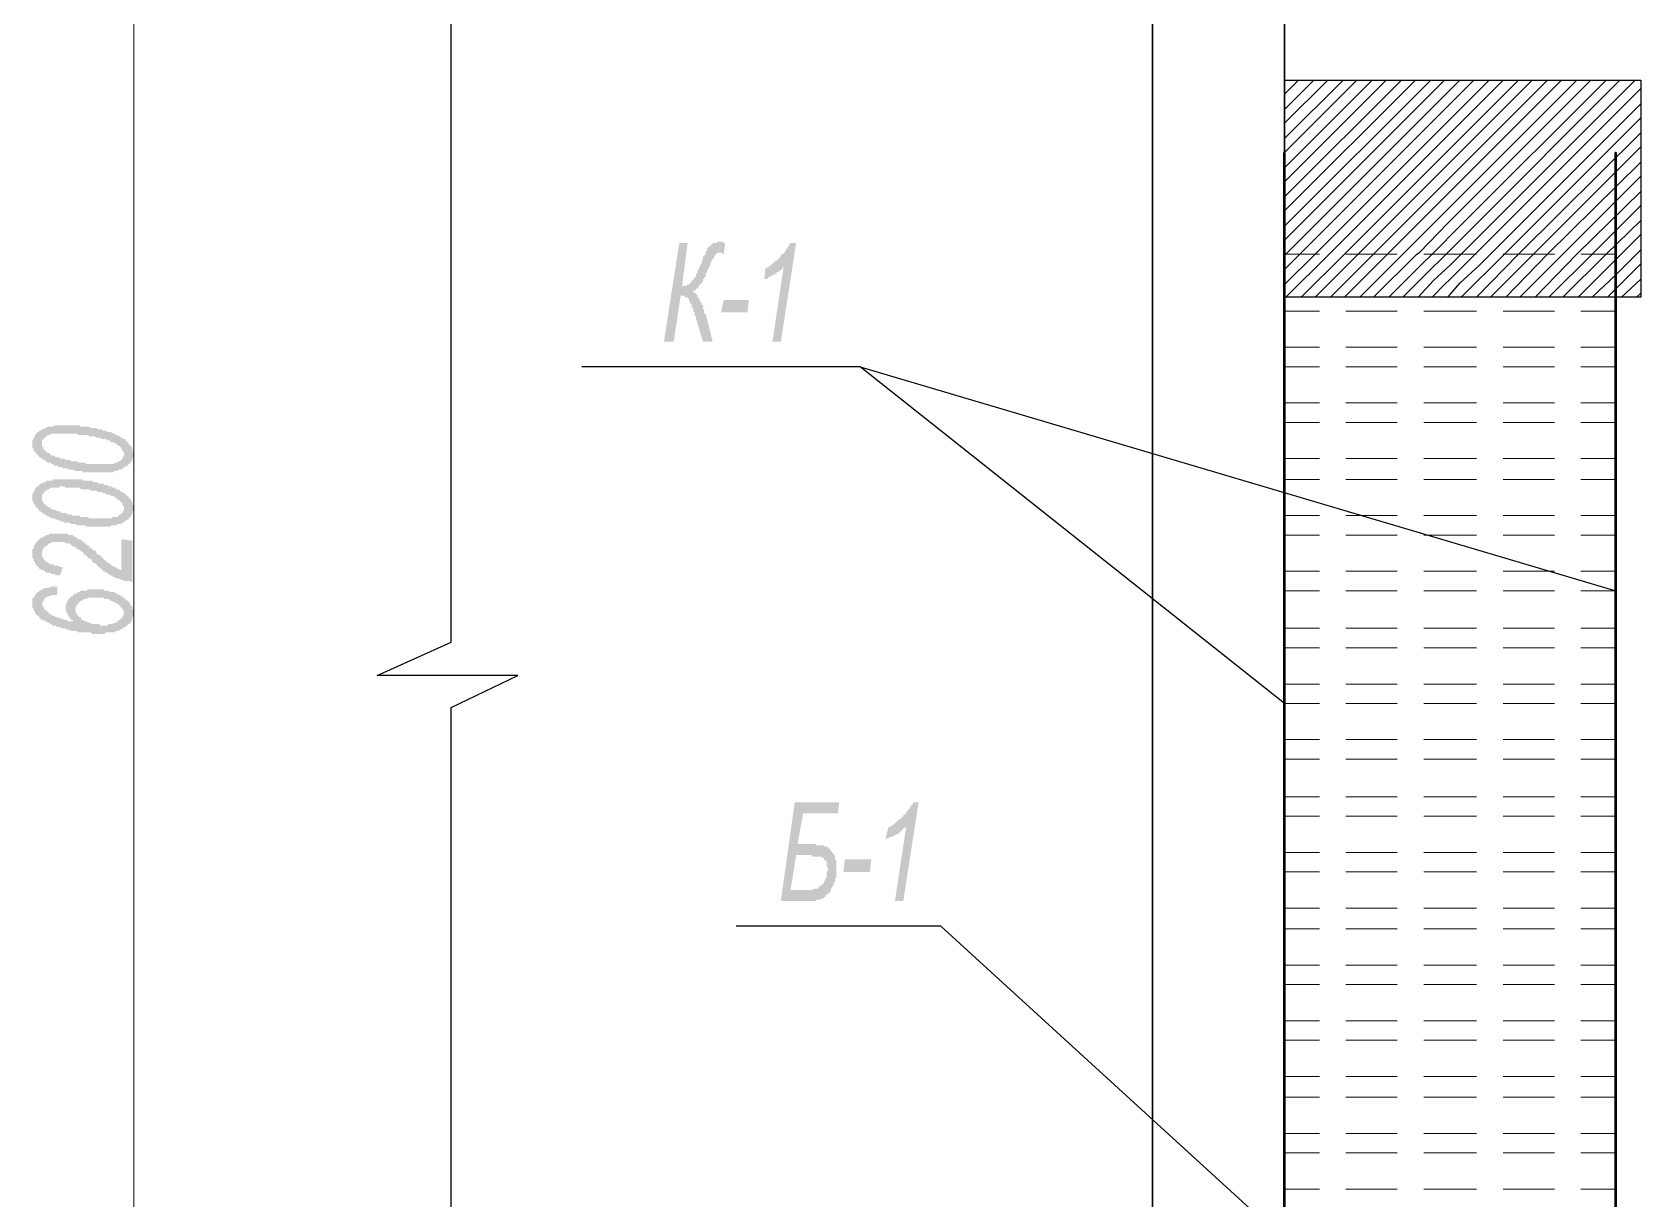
# Model space of a CAD drawing. Header units: millimetres. Extents: x 1372 to 666090, y 1285 to 31551.
# Drawn here: x 553827 to 558648, y 8044 to 11541 of the extents above; entities that cross this region are included whole.
import ezdxf

# ---------------------------------------------------------------- set-up
doc = ezdxf.new("R2010")
doc.units = ezdxf.units.MM
for name, color, linetype in [('PDF _0', 7, 'Continuous'), ('PDF _Аннотация - Общий_Ном._пера__1', 7, 'Continuous'), ('PDF _Аннотация - Текст_Ном._пера__1', 7, 'Continuous'), ('PDF _Конструктив - Стены Несущие_Ном._пера__21', 7, 'Continuous'), ('PDF _размеры', 7, 'Continuous')]:
    doc.layers.add(name, color=color, linetype=linetype)

msp = doc.modelspace()

# ---------------------------------------------------------------- hatches: boundary and pattern name
at = {"layer": 'PDF _0', "transparency": 33554559}
h = msp.add_hatch(color=256, dxfattribs=at)
h.paths.add_polyline_path([(554027.3, 10221.2), (554023.1, 10221.2), (554019, 10221.2), (554014.8, 10221.2), (554010.6, 10221.2), (554006.5, 10221.2), (554002.3, 10221.2), (553998.1, 10221.2), (553993.9, 10221.2), (553989.8, 10221.2), (553989.8, 10221.2), (553985.6, 10221.2), (553981.4, 10221.2), (553977.3, 10225.3), (553973.1, 10225.3), (553968.9, 10225.3), (553964.7, 10225.3), (553960.6, 10225.3), (553956.4, 10225.3), (553952.2, 10229.5), (553948.1, 10229.5), (553943.9, 10229.5), (553939.7, 10229.5), (553931.4, 10233.7), (553927.2, 10233.7), (553923, 10233.7), (553918.9, 10233.7), (553918.9, 10237.9), (553914.7, 10237.9), (553910.5, 10237.9), (553906.4, 10237.9), (553902.2, 10242), (553898, 10242), (553898, 10242), (553893.8, 10242), (553889.7, 10246.2), (553889.7, 10246.2), (553885.5, 10246.2), (553881.3, 10250.4), (553877.2, 10250.4), (553873, 10250.4), (553868.8, 10254.5), (553868.8, 10254.5), (553864.7, 10258.7), (553860.5, 10258.7), (553860.5, 10262.9), (553856.3, 10262.9), (553852.1, 10262.9), (553852.1, 10267.1), (553848, 10267.1), (553848, 10271.2), (553843.8, 10271.2), (553843.8, 10275.4), (553839.6, 10275.4), (553839.6, 10279.6), (553835.5, 10283.7), (553835.5, 10283.7), (553835.5, 10283.7), (553831.3, 10287.9), (553831.3, 10292.1), (553831.3, 10292.1), (553827.1, 10296.2), (553827.1, 10300.4), (553827.1, 10300.4), (553827.1, 10304.6), (553827.1, 10308.8), (553827.1, 10308.8), (553827.1, 10312.9), (553827.1, 10317.1), (553827.1, 10317.1), (553831.3, 10321.3), (553831.3, 10325.4), (553831.3, 10325.4), (553835.5, 10329.6), (553835.5, 10333.8), (553835.5, 10333.8), (553839.6, 10338), (553839.6, 10338), (553843.8, 10342.1), (553848, 10342.1), (553848, 10346.3), (553852.1, 10346.3), (553856.3, 10350.5), (553856.3, 10350.5), (553860.5, 10350.5), (553864.7, 10354.6), (553868.8, 10354.6), (553868.8, 10354.6), (553873, 10358.8), (553877.2, 10358.8), (553881.3, 10358.8), (553885.5, 10358.8), (553889.7, 10358.8), (553893.8, 10363), (553898, 10363), (553902.2, 10363), (553906.4, 10363), (553910.5, 10363), (553914.7, 10363), (553918.9, 10363), (553923, 10363), (553927.2, 10363), (553931.4, 10363), (553935.6, 10363), (553939.7, 10363), (553943.9, 10363), (553948.1, 10363), (553952.2, 10363), (553956.4, 10363), (553956.4, 10363), (553960.6, 10363), (553964.7, 10363), (553968.9, 10363), (553973.1, 10358.8), (553977.3, 10358.8), (553981.4, 10358.8), (553985.6, 10358.8), (553989.8, 10358.8), (553993.9, 10358.8), (553998.1, 10358.8), (554002.3, 10354.6), (554006.5, 10354.6), (554010.6, 10354.6), (554014.8, 10354.6), (554019, 10354.6), (554023.1, 10350.5), (554023.1, 10350.5), (554027.3, 10350.5), (554031.5, 10350.5), (554035.6, 10350.5), (554039.8, 10346.3), (554044, 10346.3), (554048.2, 10346.3), (554052.3, 10342.1), (554056.5, 10342.1), (554060.7, 10342.1), (554064.8, 10342.1), (554069, 10338), (554073.2, 10338), (554077.4, 10333.8), (554077.4, 10333.8), (554081.5, 10333.8), (554085.7, 10329.6), (554089.9, 10329.6), (554089.9, 10329.6), (554094, 10325.4), (554098.2, 10325.4), (554098.2, 10321.3), (554102.4, 10321.3), (554106.5, 10321.3), (554106.5, 10317.1), (554110.7, 10317.1), (554110.7, 10312.9), (554114.9, 10312.9), (554114.9, 10308.8), (554119.1, 10304.6), (554119.1, 10304.6), (554123.2, 10300.4), (554123.2, 10300.4), (554127.4, 10296.2), (554127.4, 10292.1), (554127.4, 10292.1), (554127.4, 10287.9), (554127.4, 10283.7), (554131.6, 10283.7), (554131.6, 10279.6), (554131.6, 10275.4), (554131.6, 10275.4), (554131.6, 10271.2), (554131.6, 10271.2), (554131.6, 10267.1), (554127.4, 10262.9), (554127.4, 10262.9), (554127.4, 10258.7), (554127.4, 10254.5), (554123.2, 10254.5), (554123.2, 10250.4), (554119.1, 10250.4), (554119.1, 10246.2), (554114.9, 10246.2), (554114.9, 10242), (554110.7, 10242), (554106.5, 10237.9), (554102.4, 10237.9), (554102.4, 10233.7), (554098.2, 10233.7), (554094, 10229.5), (554094, 10229.5), (554089.9, 10229.5), (554085.7, 10229.5), (554081.5, 10225.3), (554081.5, 10225.3), (554077.4, 10225.3), (554073.2, 10225.3), (554069, 10221.2), (554064.8, 10221.2), (554060.7, 10221.2), (554056.5, 10221.2), (554052.3, 10221.2), (554048.2, 10221.2), (554044, 10221.2), (554039.8, 10221.2), (554031.5, 10221.2), (554027.3, 10221.2), (554027.3, 10221.2)], flags=0)
h.paths.add_polyline_path([(554035.6, 10246.2), (554044, 10246.2), (554048.2, 10246.2), (554052.3, 10246.2), (554056.5, 10246.2), (554060.7, 10246.2), (554064.8, 10246.2), (554069, 10246.2), (554073.2, 10246.2), (554073.2, 10250.4), (554077.4, 10250.4), (554081.5, 10250.4), (554085.7, 10254.5), (554085.7, 10254.5), (554089.9, 10254.5), (554094, 10258.7), (554094, 10258.7), (554098.2, 10262.9), (554098.2, 10262.9), (554098.2, 10267.1), (554102.4, 10271.2), (554102.4, 10271.2), (554102.4, 10275.4), (554102.4, 10275.4), (554102.4, 10279.6), (554102.4, 10283.7), (554098.2, 10283.7), (554098.2, 10287.9), (554098.2, 10287.9), (554094, 10292.1), (554094, 10296.2), (554089.9, 10296.2), (554089.9, 10300.4), (554085.7, 10300.4), (554081.5, 10304.6), (554081.5, 10304.6), (554081.5, 10304.6), (554077.4, 10308.8), (554073.2, 10308.8), (554073.2, 10308.8), (554069, 10312.9), (554064.8, 10312.9), (554060.7, 10312.9), (554060.7, 10317.1), (554056.5, 10317.1), (554052.3, 10317.1), (554048.2, 10321.3), (554044, 10321.3), (554039.8, 10321.3), (554035.6, 10321.3), (554031.5, 10325.4), (554027.3, 10325.4), (554023.1, 10325.4), (554019, 10325.4), (554014.8, 10329.6), (554010.6, 10329.6), (554006.5, 10329.6), (554002.3, 10329.6), (553998.1, 10329.6), (553993.9, 10333.8), (553989.8, 10333.8), (553981.4, 10333.8), (553977.3, 10333.8), (553973.1, 10333.8), (553968.9, 10333.8), (553964.7, 10333.8), (553960.6, 10338), (553956.4, 10338), (553952.2, 10338), (553948.1, 10338), (553943.9, 10338), (553939.7, 10338), (553935.6, 10338), (553935.6, 10338), (553931.4, 10338), (553927.2, 10338), (553923, 10338), (553918.9, 10338), (553918.9, 10338), (553910.5, 10338), (553906.4, 10338), (553902.2, 10338), (553898, 10338), (553893.8, 10338), (553889.7, 10338), (553885.5, 10338), (553881.3, 10333.8), (553877.2, 10333.8), (553877.2, 10333.8), (553873, 10333.8), (553873, 10329.6), (553868.8, 10329.6), (553864.7, 10325.4), (553864.7, 10325.4), (553860.5, 10321.3), (553860.5, 10321.3), (553856.3, 10317.1), (553856.3, 10312.9), (553856.3, 10312.9), (553856.3, 10308.8), (553856.3, 10308.8), (553856.3, 10304.6), (553856.3, 10300.4), (553856.3, 10300.4), (553860.5, 10296.2), (553860.5, 10292.1), (553860.5, 10292.1), (553864.7, 10287.9), (553864.7, 10287.9), (553868.8, 10283.7), (553868.8, 10283.7), (553873, 10279.6), (553877.2, 10279.6), (553881.3, 10275.4), (553881.3, 10275.4), (553885.5, 10271.2), (553889.7, 10271.2), (553893.8, 10271.2), (553893.8, 10271.2), (553898, 10267.1), (553902.2, 10267.1), (553906.4, 10267.1), (553906.4, 10267.1), (553910.5, 10262.9), (553914.7, 10262.9), (553918.9, 10262.9), (553923, 10262.9), (553927.2, 10258.7), (553931.4, 10258.7), (553935.6, 10258.7), (553939.7, 10258.7), (553943.9, 10254.5), (553948.1, 10254.5), (553952.2, 10254.5), (553956.4, 10254.5), (553960.6, 10254.5), (553968.9, 10250.4), (553973.1, 10250.4), (553977.3, 10250.4), (553981.4, 10250.4), (553985.6, 10250.4), (553989.8, 10246.2), (553993.9, 10246.2), (553998.1, 10246.2), (554002.3, 10246.2), (554006.5, 10246.2), (554010.6, 10246.2), (554014.8, 10246.2), (554019, 10246.2), (554023.1, 10246.2), (554027.3, 10246.2), (554031.5, 10246.2), (554031.5, 10246.2), (554035.6, 10246.2), (554035.6, 10246.2)], flags=0)
h = msp.add_hatch(color=256, dxfattribs=at)
h.paths.add_polyline_path([(554027.3, 10058.5), (554023.1, 10058.5), (554019, 10058.5), (554014.8, 10058.5), (554010.6, 10058.5), (554006.5, 10058.5), (554002.3, 10058.5), (553998.1, 10058.5), (553993.9, 10058.5), (553989.8, 10058.5), (553989.8, 10058.5), (553985.6, 10062.7), (553981.4, 10062.7), (553977.3, 10062.7), (553973.1, 10062.7), (553968.9, 10062.7), (553964.7, 10062.7), (553960.6, 10062.7), (553956.4, 10066.9), (553952.2, 10066.9), (553948.1, 10066.9), (553943.9, 10066.9), (553939.7, 10071), (553931.4, 10071), (553927.2, 10071), (553923, 10071), (553918.9, 10075.2), (553918.9, 10075.2), (553914.7, 10075.2), (553910.5, 10075.2), (553906.4, 10079.4), (553902.2, 10079.4), (553898, 10079.4), (553898, 10079.4), (553893.8, 10083.5), (553889.7, 10083.5), (553889.7, 10083.5), (553885.5, 10083.5), (553881.3, 10087.7), (553877.2, 10087.7), (553873, 10091.9), (553868.8, 10091.9), (553868.8, 10096.1), (553864.7, 10096.1), (553860.5, 10096.1), (553860.5, 10100.2), (553856.3, 10100.2), (553852.1, 10104.4), (553852.1, 10104.4), (553848, 10104.4), (553848, 10108.6), (553843.8, 10112.7), (553843.8, 10112.7), (553839.6, 10116.9), (553839.6, 10116.9), (553835.5, 10121.1), (553835.5, 10121.1), (553835.5, 10125.3), (553831.3, 10125.3), (553831.3, 10129.4), (553831.3, 10133.6), (553827.1, 10133.6), (553827.1, 10137.8), (553827.1, 10141.9), (553827.1, 10141.9), (553827.1, 10146.1), (553827.1, 10150.3), (553827.1, 10150.3), (553827.1, 10154.4), (553827.1, 10158.6), (553831.3, 10158.6), (553831.3, 10162.8), (553831.3, 10167), (553835.5, 10167), (553835.5, 10171.1), (553835.5, 10171.1), (553839.6, 10175.3), (553839.6, 10179.5), (553843.8, 10179.5), (553848, 10183.6), (553848, 10183.6), (553852.1, 10187.8), (553856.3, 10187.8), (553856.3, 10187.8), (553860.5, 10192), (553864.7, 10192), (553868.8, 10192), (553868.8, 10196.2), (553873, 10196.2), (553877.2, 10196.2), (553881.3, 10196.2), (553885.5, 10196.2), (553889.7, 10200.3), (553893.8, 10200.3), (553898, 10200.3), (553902.2, 10200.3), (553906.4, 10200.3), (553910.5, 10200.3), (553914.7, 10200.3), (553918.9, 10200.3), (553923, 10200.3), (553927.2, 10200.3), (553931.4, 10200.3), (553935.6, 10200.3), (553939.7, 10200.3), (553943.9, 10200.3), (553948.1, 10200.3), (553952.2, 10200.3), (553956.4, 10200.3), (553956.4, 10200.3), (553960.6, 10200.3), (553964.7, 10200.3), (553968.9, 10200.3), (553973.1, 10200.3), (553977.3, 10200.3), (553981.4, 10196.2), (553985.6, 10196.2), (553989.8, 10196.2), (553993.9, 10196.2), (553998.1, 10196.2), (554002.3, 10196.2), (554006.5, 10196.2), (554010.6, 10192), (554014.8, 10192), (554019, 10192), (554023.1, 10192), (554023.1, 10192), (554027.3, 10187.8), (554031.5, 10187.8), (554035.6, 10187.8), (554039.8, 10187.8), (554044, 10183.6), (554048.2, 10183.6), (554052.3, 10183.6), (554056.5, 10179.5), (554060.7, 10179.5), (554064.8, 10179.5), (554069, 10175.3), (554073.2, 10175.3), (554077.4, 10175.3), (554077.4, 10171.1), (554081.5, 10171.1), (554085.7, 10171.1), (554089.9, 10167), (554089.9, 10167), (554094, 10162.8), (554098.2, 10162.8), (554098.2, 10162.8), (554102.4, 10158.6), (554106.5, 10158.6), (554106.5, 10154.4), (554110.7, 10154.4), (554110.7, 10150.3), (554114.9, 10150.3), (554114.9, 10146.1), (554119.1, 10146.1), (554119.1, 10141.9), (554123.2, 10141.9), (554123.2, 10137.8), (554127.4, 10133.6), (554127.4, 10133.6), (554127.4, 10129.4), (554127.4, 10125.3), (554127.4, 10125.3), (554131.6, 10121.1), (554131.6, 10116.9), (554131.6, 10116.9), (554131.6, 10112.7), (554131.6, 10112.7), (554131.6, 10108.6), (554131.6, 10104.4), (554127.4, 10104.4), (554127.4, 10100.2), (554127.4, 10096.1), (554127.4, 10096.1), (554123.2, 10091.9), (554123.2, 10087.7), (554119.1, 10087.7), (554119.1, 10083.5), (554114.9, 10083.5), (554114.9, 10079.4), (554110.7, 10079.4), (554106.5, 10075.2), (554102.4, 10075.2), (554102.4, 10071), (554098.2, 10071), (554094, 10071), (554094, 10066.9), (554089.9, 10066.9), (554085.7, 10066.9), (554081.5, 10066.9), (554081.5, 10062.7), (554077.4, 10062.7), (554073.2, 10062.7), (554069, 10062.7), (554064.8, 10062.7), (554060.7, 10058.5), (554056.5, 10058.5), (554052.3, 10058.5), (554048.2, 10058.5), (554044, 10058.5), (554039.8, 10058.5), (554031.5, 10058.5), (554027.3, 10058.5), (554027.3, 10058.5)], flags=0)
h.paths.add_polyline_path([(554035.6, 10083.5), (554044, 10083.5), (554048.2, 10083.5), (554052.3, 10083.5), (554056.5, 10083.5), (554060.7, 10083.5), (554064.8, 10083.5), (554069, 10087.7), (554073.2, 10087.7), (554073.2, 10087.7), (554077.4, 10087.7), (554081.5, 10087.7), (554085.7, 10091.9), (554085.7, 10091.9), (554089.9, 10096.1), (554094, 10096.1), (554094, 10100.2), (554098.2, 10100.2), (554098.2, 10104.4), (554098.2, 10104.4), (554102.4, 10108.6), (554102.4, 10112.7), (554102.4, 10112.7), (554102.4, 10116.9), (554102.4, 10116.9), (554102.4, 10121.1), (554098.2, 10121.1), (554098.2, 10125.3), (554098.2, 10129.4), (554094, 10129.4), (554094, 10133.6), (554089.9, 10133.6), (554089.9, 10137.8), (554085.7, 10137.8), (554081.5, 10141.9), (554081.5, 10141.9), (554081.5, 10141.9), (554077.4, 10146.1), (554073.2, 10146.1), (554073.2, 10150.3), (554069, 10150.3), (554064.8, 10150.3), (554060.7, 10154.4), (554060.7, 10154.4), (554056.5, 10154.4), (554052.3, 10154.4), (554048.2, 10158.6), (554044, 10158.6), (554039.8, 10158.6), (554035.6, 10162.8), (554031.5, 10162.8), (554027.3, 10162.8), (554023.1, 10162.8), (554019, 10167), (554014.8, 10167), (554010.6, 10167), (554006.5, 10167), (554002.3, 10167), (553998.1, 10171.1), (553993.9, 10171.1), (553989.8, 10171.1), (553981.4, 10171.1), (553977.3, 10171.1), (553973.1, 10171.1), (553968.9, 10175.3), (553964.7, 10175.3), (553960.6, 10175.3), (553956.4, 10175.3), (553952.2, 10175.3), (553948.1, 10175.3), (553943.9, 10175.3), (553939.7, 10175.3), (553935.6, 10175.3), (553935.6, 10175.3), (553931.4, 10175.3), (553927.2, 10175.3), (553923, 10179.5), (553918.9, 10179.5), (553918.9, 10179.5), (553910.5, 10179.5), (553906.4, 10175.3), (553902.2, 10175.3), (553898, 10175.3), (553893.8, 10175.3), (553889.7, 10175.3), (553885.5, 10175.3), (553881.3, 10175.3), (553877.2, 10171.1), (553877.2, 10171.1), (553873, 10171.1), (553873, 10167), (553868.8, 10167), (553864.7, 10167), (553864.7, 10162.8), (553860.5, 10158.6), (553860.5, 10158.6), (553856.3, 10154.4), (553856.3, 10154.4), (553856.3, 10150.3), (553856.3, 10146.1), (553856.3, 10146.1), (553856.3, 10141.9), (553856.3, 10141.9), (553856.3, 10137.8), (553860.5, 10133.6), (553860.5, 10133.6), (553860.5, 10129.4), (553864.7, 10125.3), (553864.7, 10125.3), (553868.8, 10125.3), (553868.8, 10121.1), (553873, 10121.1), (553877.2, 10116.9), (553881.3, 10116.9), (553881.3, 10112.7), (553885.5, 10112.7), (553889.7, 10108.6), (553893.8, 10108.6), (553893.8, 10108.6), (553898, 10108.6), (553902.2, 10104.4), (553906.4, 10104.4), (553906.4, 10104.4), (553910.5, 10104.4), (553914.7, 10100.2), (553918.9, 10100.2), (553923, 10100.2), (553927.2, 10100.2), (553931.4, 10096.1), (553935.6, 10096.1), (553939.7, 10096.1), (553943.9, 10096.1), (553948.1, 10091.9), (553952.2, 10091.9), (553956.4, 10091.9), (553960.6, 10091.9), (553968.9, 10091.9), (553973.1, 10087.7), (553977.3, 10087.7), (553981.4, 10087.7), (553985.6, 10087.7), (553989.8, 10087.7), (553993.9, 10087.7), (553998.1, 10083.5), (554002.3, 10083.5), (554006.5, 10083.5), (554010.6, 10083.5), (554014.8, 10083.5), (554019, 10083.5), (554023.1, 10083.5), (554027.3, 10083.5), (554031.5, 10083.5), (554031.5, 10083.5), (554035.6, 10083.5), (554035.6, 10083.5)], flags=0)
msp.add_hatch(color=256, dxfattribs=at).paths.add_polyline_path([(554127.4, 9891.7), (554119.1, 9895.9), (554114.9, 9895.9), (554110.7, 9895.9), (554106.5, 9895.9), (554102.4, 9895.9), (554098.2, 9900), (554098.2, 9900), (554094, 9900), (554089.9, 9900), (554085.7, 9904.2), (554081.5, 9904.2), (554081.5, 9904.2), (554077.4, 9904.2), (554073.2, 9908.4), (554069, 9908.4), (554069, 9908.4), (554064.8, 9912.5), (554060.7, 9912.5), (554056.5, 9916.7), (554056.5, 9916.7), (554052.3, 9920.9), (554048.2, 9920.9), (554048.2, 9920.9), (554044, 9925.1), (554044, 9925.1), (554039.8, 9925.1), (554039.8, 9929.2), (554035.6, 9929.2), (554035.6, 9933.4), (554031.5, 9933.4), (554031.5, 9933.4), (554027.3, 9937.6), (554027.3, 9937.6), (554023.1, 9941.7), (554019, 9945.9), (554019, 9945.9), (554014.8, 9950.1), (554010.6, 9950.1), (554006.5, 9954.3), (554006.5, 9958.4), (554002.3, 9962.6), (553998.1, 9962.6), (553993.9, 9966.8), (553993.9, 9966.8), (553989.8, 9970.9), (553985.6, 9975.1), (553981.4, 9975.1), (553981.4, 9979.3), (553977.3, 9983.4), (553973.1, 9983.4), (553973.1, 9987.6), (553968.9, 9987.6), (553964.7, 9991.8), (553964.7, 9991.8), (553960.6, 9991.8), (553960.6, 9996), (553960.6, 9996), (553956.4, 9996), (553952.2, 10000.1), (553948.1, 10000.1), (553943.9, 10004.3), (553943.9, 10004.3), (553939.7, 10008.5), (553935.6, 10008.5), (553931.4, 10008.5), (553927.2, 10008.5), (553927.2, 10008.5), (553923, 10012.6), (553918.9, 10012.6), (553914.7, 10012.6), (553914.7, 10012.6), (553910.5, 10012.6), (553906.4, 10012.6), (553902.2, 10012.6), (553898, 10012.6), (553893.8, 10012.6), (553889.7, 10012.6), (553885.5, 10012.6), (553881.3, 10008.5), (553877.2, 10008.5), (553877.2, 10008.5), (553873, 10004.3), (553873, 10004.3), (553868.8, 10000.1), (553864.7, 10000.1), (553864.7, 9996), (553860.5, 9996), (553860.5, 9991.8), (553860.5, 9987.6), (553856.3, 9987.6), (553856.3, 9983.4), (553856.3, 9979.3), (553856.3, 9979.3), (553856.3, 9975.1), (553856.3, 9975.1), (553856.3, 9970.9), (553860.5, 9966.8), (553860.5, 9966.8), (553860.5, 9962.6), (553864.7, 9958.4), (553864.7, 9958.4), (553868.8, 9954.3), (553873, 9954.3), (553873, 9950.1), (553877.2, 9950.1), (553877.2, 9950.1), (553881.3, 9945.9), (553885.5, 9945.9), (553889.7, 9945.9), (553893.8, 9941.7), (553898, 9941.7), (553898, 9941.7), (553906.4, 9941.7), (553910.5, 9937.6), (553914.7, 9937.6), (553918.9, 9937.6), (553910.5, 9912.5), (553906.4, 9912.5), (553902.2, 9912.5), (553898, 9912.5), (553893.8, 9916.7), (553889.7, 9916.7), (553885.5, 9916.7), (553885.5, 9916.7), (553881.3, 9920.9), (553877.2, 9920.9), (553873, 9920.9), (553868.8, 9920.9), (553864.7, 9925.1), (553864.7, 9925.1), (553860.5, 9929.2), (553856.3, 9929.2), (553852.1, 9929.2), (553852.1, 9933.4), (553848, 9933.4), (553848, 9937.6), (553843.8, 9937.6), (553843.8, 9941.7), (553839.6, 9941.7), (553839.6, 9945.9), (553835.5, 9945.9), (553835.5, 9950.1), (553835.5, 9954.3), (553831.3, 9954.3), (553831.3, 9958.4), (553831.3, 9962.6), (553831.3, 9962.6), (553827.1, 9966.8), (553827.1, 9970.9), (553827.1, 9970.9), (553827.1, 9975.1), (553827.1, 9979.3), (553827.1, 9983.4), (553827.1, 9983.4), (553827.1, 9987.6), (553827.1, 9991.8), (553831.3, 9991.8), (553831.3, 9996), (553831.3, 10000.1), (553831.3, 10000.1), (553835.5, 10004.3), (553835.5, 10008.5), (553835.5, 10008.5), (553839.6, 10008.5), (553839.6, 10012.6), (553843.8, 10016.8), (553843.8, 10016.8), (553848, 10021), (553848, 10021), (553852.1, 10025.2), (553856.3, 10025.2), (553860.5, 10029.3), (553860.5, 10029.3), (553864.7, 10029.3), (553868.8, 10033.5), (553873, 10033.5), (553877.2, 10033.5), (553877.2, 10037.7), (553881.3, 10037.7), (553885.5, 10037.7), (553889.7, 10037.7), (553893.8, 10037.7), (553898, 10037.7), (553902.2, 10037.7), (553906.4, 10037.7), (553906.4, 10037.7), (553910.5, 10037.7), (553914.7, 10037.7), (553918.9, 10037.7), (553923, 10037.7), (553927.2, 10037.7), (553931.4, 10037.7), (553935.6, 10037.7), (553935.6, 10033.5), (553939.7, 10033.5), (553943.9, 10033.5), (553948.1, 10033.5), (553952.2, 10029.3), (553956.4, 10029.3), (553960.6, 10025.2), (553964.7, 10025.2), (553964.7, 10025.2), (553964.7, 10025.2), (553964.7, 10021), (553968.9, 10021), (553968.9, 10021), (553973.1, 10021), (553973.1, 10016.8), (553977.3, 10016.8), (553977.3, 10016.8), (553981.4, 10012.6), (553981.4, 10012.6), (553985.6, 10008.5), (553989.8, 10008.5), (553989.8, 10004.3), (553993.9, 10004.3), (553998.1, 10000.1), (553998.1, 9996), (554002.3, 9996), (554006.5, 9991.8), (554010.6, 9987.6), (554014.8, 9987.6), (554019, 9983.4), (554019, 9979.3), (554023.1, 9975.1), (554027.3, 9975.1), (554031.5, 9970.9), (554035.6, 9966.8), (554035.6, 9966.8), (554039.8, 9962.6), (554044, 9958.4), (554048.2, 9958.4), (554048.2, 9954.3), (554052.3, 9954.3), (554052.3, 9950.1), (554056.5, 9950.1), (554060.7, 9945.9), (554060.7, 9945.9), (554064.8, 9945.9), (554064.8, 9941.7), (554069, 9941.7), (554073.2, 9937.6), (554077.4, 9937.6), (554081.5, 9933.4), (554081.5, 9933.4), (554085.7, 9933.4), (554089.9, 9929.2), (554094, 9929.2), (554094, 10021), (554127.4, 10016.8)])
h = msp.add_hatch(color=256, dxfattribs=at)
h.paths.add_polyline_path([(553952.2, 9774.9), (553952.2, 9774.9), (553948.1, 9779.1), (553943.9, 9779.1), (553943.9, 9783.3), (553939.7, 9783.3), (553939.7, 9787.4), (553935.6, 9791.6), (553935.6, 9791.6), (553935.6, 9795.8), (553931.4, 9795.8), (553931.4, 9799.9), (553931.4, 9804.1), (553927.2, 9804.1), (553927.2, 9808.3), (553927.2, 9812.5), (553927.2, 9812.5), (553927.2, 9816.6), (553927.2, 9820.8), (553927.2, 9820.8), (553927.2, 9825), (553931.4, 9829.1), (553931.4, 9829.1), (553931.4, 9833.3), (553931.4, 9837.5), (553935.6, 9837.5), (553935.6, 9841.6), (553935.6, 9841.6), (553939.7, 9845.8), (553939.7, 9845.8), (553943.9, 9850), (553948.1, 9850), (553948.1, 9854.2), (553952.2, 9854.2), (553952.2, 9858.3), (553956.4, 9858.3), (553960.6, 9858.3), (553964.7, 9862.5), (553964.7, 9862.5), (553968.9, 9862.5), (553973.1, 9866.7), (553977.3, 9866.7), (553981.4, 9866.7), (553985.6, 9866.7), (553989.8, 9866.7), (553993.9, 9870.8), (553998.1, 9870.8), (554002.3, 9870.8), (554006.5, 9870.8), (554010.6, 9870.8), (554014.8, 9870.8), (554019, 9870.8), (554023.1, 9870.8), (554027.3, 9870.8), (554031.5, 9870.8), (554035.6, 9870.8), (554039.8, 9870.8), (554044, 9866.7), (554044, 9866.7), (554048.2, 9866.7), (554052.3, 9866.7), (554056.5, 9866.7), (554060.7, 9862.5), (554064.8, 9862.5), (554069, 9862.5), (554073.2, 9862.5), (554077.4, 9858.3), (554077.4, 9858.3), (554081.5, 9858.3), (554085.7, 9854.2), (554089.9, 9854.2), (554094, 9850), (554094, 9850), (554098.2, 9850), (554098.2, 9845.8), (554102.4, 9845.8), (554106.5, 9841.6), (554106.5, 9841.6), (554110.7, 9837.5), (554114.9, 9837.5), (554114.9, 9833.3), (554119.1, 9833.3), (554119.1, 9829.1), (554123.2, 9825), (554123.2, 9825), (554123.2, 9820.8), (554127.4, 9820.8), (554127.4, 9816.6), (554127.4, 9812.5), (554127.4, 9812.5), (554131.6, 9808.3), (554131.6, 9804.1), (554131.6, 9804.1), (554131.6, 9799.9), (554131.6, 9799.9), (554131.6, 9795.8), (554131.6, 9791.6), (554131.6, 9791.6), (554127.4, 9787.4), (554127.4, 9783.3), (554127.4, 9783.3), (554127.4, 9779.1), (554123.2, 9774.9), (554123.2, 9774.9), (554123.2, 9770.7), (554119.1, 9770.7), (554119.1, 9766.6), (554114.9, 9766.6), (554110.7, 9762.4), (554110.7, 9762.4), (554106.5, 9758.2), (554102.4, 9758.2), (554102.4, 9754.1), (554102.4, 9754.1), (554098.2, 9754.1), (554094, 9749.9), (554094, 9749.9), (554089.9, 9749.9), (554085.7, 9745.7), (554081.5, 9745.7), (554077.4, 9745.7), (554077.4, 9745.7), (554073.2, 9741.6), (554069, 9741.6), (554064.8, 9741.6), (554060.7, 9741.6), (554056.5, 9741.6), (554052.3, 9741.6), (554048.2, 9741.6), (554044, 9737.4), (554039.8, 9737.4), (554031.5, 9737.4), (554027.3, 9737.4), (554027.3, 9737.4), (554023.1, 9737.4), (554019, 9737.4), (554014.8, 9737.4), (554010.6, 9737.4), (554006.5, 9737.4), (554002.3, 9741.6), (553998.1, 9741.6), (553993.9, 9741.6), (553989.8, 9741.6), (553985.6, 9741.6), (553981.4, 9741.6), (553977.3, 9741.6), (553973.1, 9741.6), (553968.9, 9741.6), (553964.7, 9741.6), (553960.6, 9745.7), (553956.4, 9745.7), (553952.2, 9745.7), (553948.1, 9745.7), (553943.9, 9745.7), (553939.7, 9749.9), (553935.6, 9749.9), (553935.6, 9749.9), (553931.4, 9749.9), (553927.2, 9754.1), (553923, 9754.1), (553918.9, 9754.1), (553914.7, 9754.1), (553910.5, 9758.2), (553906.4, 9758.2), (553902.2, 9758.2), (553898, 9762.4), (553893.8, 9762.4), (553889.7, 9762.4), (553885.5, 9762.4), (553885.5, 9766.6), (553881.3, 9766.6), (553877.2, 9770.7), (553873, 9770.7), (553873, 9770.7), (553868.8, 9774.9), (553864.7, 9774.9), (553864.7, 9779.1), (553860.5, 9779.1), (553856.3, 9779.1), (553852.1, 9783.3), (553852.1, 9783.3), (553848, 9787.4), (553848, 9791.6), (553843.8, 9791.6), (553839.6, 9795.8), (553839.6, 9795.8), (553839.6, 9795.8), (553835.5, 9799.9), (553835.5, 9804.1), (553835.5, 9804.1), (553831.3, 9808.3), (553831.3, 9812.5), (553831.3, 9812.5), (553827.1, 9816.6), (553827.1, 9820.8), (553827.1, 9820.8), (553827.1, 9825), (553827.1, 9829.1), (553827.1, 9829.1), (553827.1, 9833.3), (553827.1, 9837.5), (553827.1, 9837.5), (553827.1, 9841.6), (553831.3, 9845.8), (553831.3, 9845.8), (553831.3, 9850), (553835.5, 9850), (553835.5, 9854.2), (553839.6, 9858.3), (553839.6, 9858.3), (553843.8, 9862.5), (553843.8, 9862.5), (553848, 9862.5), (553848, 9866.7), (553852.1, 9866.7), (553856.3, 9870.8), (553856.3, 9870.8), (553860.5, 9870.8), (553864.7, 9875), (553868.8, 9875), (553873, 9875), (553877.2, 9875), (553881.3, 9879.2), (553885.5, 9879.2), (553889.7, 9879.2), (553893.8, 9879.2), (553898, 9879.2), (553902.2, 9879.2), (553902.2, 9854.2), (553898, 9854.2), (553893.8, 9854.2), (553889.7, 9854.2), (553885.5, 9854.2), (553881.3, 9850), (553877.2, 9850), (553877.2, 9850), (553873, 9850), (553868.8, 9845.8), (553868.8, 9845.8), (553864.7, 9845.8), (553864.7, 9841.6), (553860.5, 9837.5), (553860.5, 9837.5), (553860.5, 9833.3), (553860.5, 9833.3), (553856.3, 9829.1), (553856.3, 9829.1), (553856.3, 9825), (553860.5, 9820.8), (553860.5, 9820.8), (553860.5, 9816.6), (553860.5, 9816.6), (553864.7, 9812.5), (553864.7, 9808.3), (553868.8, 9808.3), (553873, 9804.1), (553873, 9804.1), (553877.2, 9799.9), (553877.2, 9799.9), (553881.3, 9795.8), (553885.5, 9795.8), (553885.5, 9791.6), (553889.7, 9791.6), (553893.8, 9791.6), (553898, 9787.4), (553902.2, 9787.4), (553906.4, 9787.4), (553910.5, 9783.3), (553914.7, 9783.3), (553918.9, 9783.3), (553923, 9779.1), (553927.2, 9779.1), (553931.4, 9779.1), (553931.4, 9779.1), (553935.6, 9774.9), (553939.7, 9774.9), (553943.9, 9774.9), (553948.1, 9774.9), (553952.2, 9774.9), (553952.2, 9774.9)], flags=0)
h.paths.add_polyline_path([(554044, 9762.4), (554048.2, 9762.4), (554052.3, 9762.4), (554056.5, 9766.6), (554060.7, 9766.6), (554060.7, 9766.6), (554064.8, 9766.6), (554069, 9766.6), (554073.2, 9770.7), (554077.4, 9770.7), (554081.5, 9770.7), (554081.5, 9774.9), (554085.7, 9774.9), (554085.7, 9779.1), (554089.9, 9779.1), (554094, 9783.3), (554094, 9783.3), (554098.2, 9787.4), (554098.2, 9787.4), (554098.2, 9791.6), (554102.4, 9795.8), (554102.4, 9795.8), (554102.4, 9799.9), (554102.4, 9799.9), (554102.4, 9804.1), (554102.4, 9804.1), (554098.2, 9808.3), (554098.2, 9808.3), (554098.2, 9812.5), (554094, 9816.6), (554094, 9816.6), (554089.9, 9820.8), (554089.9, 9820.8), (554085.7, 9825), (554085.7, 9825), (554081.5, 9829.1), (554077.4, 9829.1), (554073.2, 9833.3), (554073.2, 9833.3), (554069, 9833.3), (554064.8, 9837.5), (554060.7, 9837.5), (554060.7, 9837.5), (554056.5, 9841.6), (554052.3, 9841.6), (554048.2, 9841.6), (554044, 9841.6), (554039.8, 9845.8), (554035.6, 9845.8), (554031.5, 9845.8), (554027.3, 9845.8), (554023.1, 9845.8), (554019, 9845.8), (554019, 9845.8), (554010.6, 9845.8), (554006.5, 9845.8), (554002.3, 9845.8), (553998.1, 9845.8), (553993.9, 9845.8), (553989.8, 9841.6), (553989.8, 9841.6), (553985.6, 9841.6), (553981.4, 9841.6), (553977.3, 9837.5), (553977.3, 9837.5), (553973.1, 9837.5), (553968.9, 9833.3), (553968.9, 9833.3), (553964.7, 9829.1), (553964.7, 9825), (553960.6, 9825), (553960.6, 9820.8), (553960.6, 9820.8), (553956.4, 9816.6), (553956.4, 9812.5), (553956.4, 9812.5), (553956.4, 9808.3), (553956.4, 9808.3), (553956.4, 9804.1), (553956.4, 9804.1), (553960.6, 9799.9), (553960.6, 9795.8), (553960.6, 9795.8), (553964.7, 9791.6), (553964.7, 9791.6), (553968.9, 9787.4), (553973.1, 9787.4), (553973.1, 9783.3), (553977.3, 9779.1), (553981.4, 9779.1), (553981.4, 9779.1), (553985.6, 9774.9), (553985.6, 9774.9), (553989.8, 9774.9), (553993.9, 9770.7), (553998.1, 9770.7), (554002.3, 9770.7), (554002.3, 9770.7), (554006.5, 9766.6), (554010.6, 9766.6), (554014.8, 9766.6), (554019, 9766.6), (554023.1, 9766.6), (554027.3, 9766.6), (554031.5, 9762.4), (554035.6, 9762.4), (554039.8, 9762.4), (554044, 9762.4)], flags=0)
at = {"layer": 'PDF _Аннотация - Текст_Ном._пера__1', "transparency": 33554559}
for points in [[(555766.5, 10909.3), (555791.5, 10909.3), (555774.8, 10780), (555774.8, 10780), (555779, 10780), (555783.1, 10780), (555787.3, 10780), (555787.3, 10780), (555791.5, 10784.2), (555791.5, 10784.2), (555795.7, 10784.2), (555795.7, 10784.2), (555799.8, 10788.4), (555799.8, 10788.4), (555804, 10792.6), (555804, 10796.7), (555808.2, 10796.7), (555808.2, 10800.9), (555812.3, 10805.1), (555812.3, 10805.1), (555816.5, 10809.2), (555816.5, 10813.4), (555816.5, 10817.6), (555820.7, 10817.6), (555820.7, 10821.7), (555820.7, 10825.9), (555824.9, 10830.1), (555824.9, 10834.3), (555829, 10838.4), (555829, 10842.6), (555829, 10842.6), (555833.2, 10846.8), (555833.2, 10850.9), (555837.4, 10859.3), (555837.4, 10863.5), (555837.4, 10867.6), (555841.5, 10871.8), (555841.5, 10871.8), (555845.7, 10876), (555845.7, 10880.1), (555845.7, 10884.3), (555849.9, 10884.3), (555849.9, 10888.5), (555849.9, 10888.5), (555849.9, 10892.6), (555849.9, 10892.6), (555854, 10892.6), (555854, 10896.8), (555858.2, 10901), (555862.4, 10901), (555862.4, 10905.2), (555866.6, 10905.2), (555866.6, 10909.3), (555866.6, 10909.3), (555870.7, 10909.3), (555874.9, 10909.3), (555879.1, 10909.3), (555879.1, 10913.5), (555883.2, 10913.5), (555887.4, 10913.5), (555887.4, 10913.5), (555887.4, 10913.5), (555891.6, 10913.5), (555891.6, 10913.5), (555895.8, 10913.5), (555899.9, 10909.3), (555904.1, 10909.3), (555899.9, 10876), (555895.8, 10876), (555895.8, 10880.1), (555891.6, 10880.1), (555887.4, 10880.1), (555887.4, 10880.1), (555883.2, 10880.1), (555879.1, 10880.1), (555879.1, 10876), (555874.9, 10876), (555874.9, 10871.8), (555874.9, 10871.8), (555870.7, 10867.6), (555870.7, 10867.6), (555870.7, 10863.5), (555866.6, 10863.5), (555866.6, 10859.3), (555862.4, 10855.1), (555862.4, 10850.9), (555858.2, 10846.8), (555858.2, 10842.6), (555858.2, 10838.4), (555854, 10834.3), (555854, 10830.1), (555849.9, 10825.9), (555849.9, 10821.7), (555845.7, 10817.6), (555845.7, 10813.4), (555845.7, 10809.2), (555841.5, 10805.1), (555841.5, 10800.9), (555837.4, 10800.9), (555837.4, 10796.7), (555837.4, 10792.6), (555833.2, 10792.6), (555833.2, 10788.4), (555833.2, 10788.4), (555829, 10784.2), (555829, 10784.2), (555824.9, 10780), (555824.9, 10775.9), (555820.7, 10775.9), (555820.7, 10771.7), (555816.5, 10771.7), (555816.5, 10767.5), (555812.3, 10767.5), (555808.2, 10767.5), (555808.2, 10763.4), (555808.2, 10763.4), (555808.2, 10763.4), (555808.2, 10763.4), (555812.3, 10759.2), (555812.3, 10759.2), (555816.5, 10759.2), (555816.5, 10755), (555820.7, 10755), (555820.7, 10750.8), (555820.7, 10746.7), (555824.9, 10746.7), (555824.9, 10742.5), (555829, 10738.3), (555829, 10734.2), (555829, 10734.2), (555833.2, 10730), (555833.2, 10725.8), (555837.4, 10721.7), (555837.4, 10717.5), (555837.4, 10713.3), (555841.5, 10705), (555841.5, 10700.8), (555841.5, 10696.6), (555845.7, 10696.6), (555866.6, 10613.2), (555837.4, 10613.2), (555816.5, 10684.1), (555816.5, 10688.3), (555812.3, 10692.5), (555812.3, 10696.6), (555812.3, 10700.8), (555808.2, 10705), (555808.2, 10709.1), (555808.2, 10713.3), (555804, 10717.5), (555804, 10721.7), (555804, 10725.8), (555799.8, 10725.8), (555799.8, 10730), (555799.8, 10734.2), (555795.7, 10734.2), (555795.7, 10738.3), (555795.7, 10738.3), (555795.7, 10742.5), (555791.5, 10742.5), (555791.5, 10746.7), (555787.3, 10746.7), (555783.1, 10746.7), (555783.1, 10750.8), (555779, 10750.8), (555774.8, 10750.8), (555774.8, 10750.8), (555770.6, 10750.8), (555770.6, 10750.8), (555749.8, 10613.2), (555720.6, 10613.2)], [(556045.9, 10613.2), (556079.3, 10838.4), (556075.1, 10834.3), (556075.1, 10834.3), (556075.1, 10830.1), (556070.9, 10830.1), (556070.9, 10825.9), (556066.8, 10825.9), (556062.6, 10821.7), (556062.6, 10821.7), (556058.4, 10821.7), (556058.4, 10817.6), (556054.2, 10817.6), (556050.1, 10813.4), (556050.1, 10813.4), (556045.9, 10813.4), (556041.7, 10809.2), (556041.7, 10809.2), (556037.6, 10809.2), (556033.4, 10805.1), (556033.4, 10805.1), (556029.2, 10800.9), (556025, 10800.9), (556020.9, 10800.9), (556020.9, 10800.9), (556025, 10834.3), (556025, 10834.3), (556029.2, 10834.3), (556033.4, 10838.4), (556033.4, 10838.4), (556037.6, 10838.4), (556037.6, 10842.6), (556041.7, 10842.6), (556045.9, 10846.8), (556045.9, 10846.8), (556050.1, 10850.9), (556050.1, 10850.9), (556054.2, 10855.1), (556058.4, 10855.1), (556058.4, 10859.3), (556062.6, 10859.3), (556066.8, 10863.5), (556066.8, 10867.6), (556070.9, 10867.6), (556070.9, 10871.8), (556075.1, 10876), (556079.3, 10876), (556079.3, 10880.1), (556083.4, 10880.1), (556083.4, 10884.3), (556087.6, 10888.5), (556087.6, 10888.5), (556087.6, 10892.6), (556091.8, 10892.6), (556091.8, 10892.6), (556091.8, 10896.8), (556095.9, 10901), (556095.9, 10905.2), (556100.1, 10909.3), (556100.1, 10909.3), (556100.1, 10909.3), (556116.8, 10909.3), (556070.9, 10613.2)], [(556412.9, 8936.6), (556446.3, 9157.7), (556442.1, 9157.7), (556442.1, 9153.5), (556437.9, 9153.5), (556437.9, 9153.5), (556433.8, 9149.3), (556433.8, 9149.3), (556429.6, 9145.1), (556429.6, 9145.1), (556425.4, 9141), (556425.4, 9141), (556421.3, 9136.8), (556417.1, 9136.8), (556417.1, 9136.8), (556412.9, 9132.6), (556408.7, 9132.6), (556408.7, 9132.6), (556404.6, 9128.5), (556400.4, 9128.5), (556396.2, 9128.5), (556396.2, 9124.3), (556392.1, 9124.3), (556387.9, 9124.3), (556383.7, 9120.1), (556392.1, 9153.5), (556392.1, 9157.7), (556396.2, 9157.7), (556396.2, 9157.7), (556400.4, 9161.8), (556404.6, 9161.8), (556404.6, 9166), (556408.7, 9166), (556412.9, 9170.2), (556412.9, 9170.2), (556417.1, 9174.3), (556417.1, 9174.3), (556421.3, 9178.5), (556425.4, 9178.5), (556425.4, 9182.7), (556429.6, 9182.7), (556429.6, 9186.9), (556433.8, 9186.9), (556437.9, 9191), (556437.9, 9195.2), (556442.1, 9195.2), (556446.3, 9199.4), (556446.3, 9203.5), (556450.5, 9203.5), (556450.5, 9207.7), (556450.5, 9207.7), (556454.6, 9211.9), (556454.6, 9211.9), (556454.6, 9211.9), (556458.8, 9216.1), (556458.8, 9220.2), (556463, 9224.4), (556463, 9224.4), (556467.1, 9228.6), (556467.1, 9232.7), (556467.1, 9232.7), (556483.8, 9232.7), (556437.9, 8936.6)]]:
    msp.add_hatch(color=256, dxfattribs=at).paths.add_polyline_path(points)
h = msp.add_hatch(color=256, dxfattribs=at)
h.paths.add_polyline_path([(556112.6, 9232.7), (556246.1, 9232.7), (556241.9, 9199.4), (556137.7, 9199.4), (556121, 9107.6), (556162.7, 9107.6), (556166.8, 9107.6), (556171, 9107.6), (556175.2, 9107.6), (556179.4, 9103.4), (556183.5, 9103.4), (556187.7, 9103.4), (556187.7, 9103.4), (556191.9, 9103.4), (556196, 9103.4), (556196, 9103.4), (556200.2, 9103.4), (556200.2, 9103.4), (556204.4, 9099.3), (556204.4, 9099.3), (556208.6, 9099.3), (556208.6, 9099.3), (556212.7, 9099.3), (556212.7, 9095.1), (556216.9, 9095.1), (556216.9, 9090.9), (556221.1, 9090.9), (556221.1, 9086.8), (556225.2, 9082.6), (556225.2, 9082.6), (556229.4, 9078.4), (556229.4, 9074.2), (556233.6, 9074.2), (556233.6, 9070.1), (556233.6, 9065.9), (556233.6, 9061.7), (556237.7, 9057.6), (556237.7, 9053.4), (556237.7, 9049.2), (556237.7, 9045.1), (556237.7, 9040.9), (556237.7, 9036.7), (556237.7, 9032.5), (556237.7, 9028.4), (556237.7, 9024.2), (556237.7, 9024.2), (556237.7, 9020), (556237.7, 9015.9), (556237.7, 9011.7), (556237.7, 9007.5), (556233.6, 9003.3), (556233.6, 8999.2), (556233.6, 8995), (556229.4, 8990.8), (556229.4, 8986.7), (556229.4, 8982.5), (556225.2, 8982.5), (556225.2, 8978.3), (556225.2, 8978.3), (556221.1, 8974.2), (556221.1, 8970), (556221.1, 8965.8), (556216.9, 8965.8), (556216.9, 8961.6), (556212.7, 8957.5), (556208.6, 8957.5), (556208.6, 8953.3), (556204.4, 8953.3), (556204.4, 8949.1), (556200.2, 8949.1), (556200.2, 8945), (556196, 8945), (556196, 8945), (556191.9, 8945), (556191.9, 8940.8), (556187.7, 8940.8), (556187.7, 8940.8), (556183.5, 8940.8), (556183.5, 8940.8), (556179.4, 8940.8), (556175.2, 8936.6), (556175.2, 8936.6), (556171, 8936.6), (556166.8, 8936.6), (556162.7, 8936.6), (556162.7, 8936.6), (556158.5, 8936.6), (556154.3, 8936.6), (556150.2, 8936.6), (556146, 8936.6), (556141.8, 8936.6), (556141.8, 8936.6), (556070.9, 8936.6)], flags=0)
h.paths.add_polyline_path([(556100.1, 8970), (556125.1, 8970), (556129.3, 8970), (556133.5, 8970), (556137.7, 8970), (556141.8, 8970), (556146, 8970), (556150.2, 8970), (556150.2, 8970), (556154.3, 8970), (556158.5, 8970), (556158.5, 8970), (556162.7, 8970), (556166.8, 8970), (556166.8, 8970), (556171, 8974.2), (556171, 8974.2), (556175.2, 8974.2), (556175.2, 8974.2), (556179.4, 8974.2), (556179.4, 8974.2), (556183.5, 8974.2), (556183.5, 8978.3), (556187.7, 8978.3), (556187.7, 8982.5), (556191.9, 8982.5), (556196, 8986.7), (556196, 8986.7), (556200.2, 8990.8), (556200.2, 8995), (556200.2, 8995), (556204.4, 8999.2), (556204.4, 8999.2), (556204.4, 9003.3), (556208.6, 9007.5), (556208.6, 9011.7), (556208.6, 9015.9), (556208.6, 9020), (556208.6, 9024.2), (556212.7, 9028.4), (556212.7, 9032.5), (556212.7, 9032.5), (556212.7, 9036.7), (556208.6, 9040.9), (556208.6, 9045.1), (556208.6, 9049.2), (556208.6, 9053.4), (556204.4, 9057.6), (556204.4, 9057.6), (556204.4, 9057.6), (556200.2, 9061.7), (556200.2, 9065.9), (556196, 9065.9), (556196, 9065.9), (556191.9, 9070.1), (556191.9, 9070.1), (556187.7, 9070.1), (556187.7, 9070.1), (556183.5, 9070.1), (556183.5, 9070.1), (556179.4, 9070.1), (556175.2, 9070.1), (556171, 9070.1), (556171, 9070.1), (556166.8, 9070.1), (556162.7, 9074.2), (556158.5, 9074.2), (556116.8, 9074.2)], flags=0)

# ---------------------------------------------------------------- linework, layer by layer
at = {"layer": 'PDF _0', "lineweight": 25}
for points in [[(558177.1, 4720.1), (556129.3, 4720.1), (556020.9, 4899.4), (556020.9, 4540.8), (555916.6, 4720.1), (555082.5, 4720.1), (555082.5, 9516.3), (555282.7, 9612.3), (554861.4, 9612.3), (555082.5, 9712.4), (555082.5, 13958.1)], [(557580.7, 11355.6), (557622.4, 11397.3)], [(557580.7, 11309.7), (557668.3, 11397.3)], [(557580.7, 11268), (557710, 11397.3)], [(557580.7, 11222.1), (557755.9, 11397.3)], [(557580.7, 11180.4), (557797.6, 11397.3)], [(557580.7, 11134.5), (557843.4, 11397.3)], [(557580.7, 11092.8), (557885.2, 11397.3)], [(557580.7, 11047), (557931, 11397.3)], [(557580.7, 11005.3), (557972.7, 11397.3)], [(557580.7, 10959.4), (558018.6, 11397.3)], [(557580.7, 10917.7), (558060.3, 11397.3)], [(557580.7, 10871.8), (557584.9, 10876), (558106.2, 11397.3)], [(557580.7, 10830.1), (557626.6, 10876), (558147.9, 11397.3)], [(557580.7, 10784.2), (557672.4, 10876), (558193.8, 11397.3)], [(557584.9, 10746.7), (557714.2, 10876), (558235.5, 11397.3)], [(557630.7, 10746.7), (557760, 10876), (558281.4, 11397.3)], [(557672.4, 10746.7), (557801.7, 10876), (558323.1, 11397.3)], [(557718.3, 10746.7), (557847.6, 10876), (558368.9, 11397.3)], [(557760, 10746.7), (557889.3, 10876), (558410.7, 11397.3)], [(557805.9, 10746.7), (557935.2, 10876), (558456.5, 11397.3)], [(557847.6, 10746.7), (557976.9, 10876), (557985.2, 10880.1), (558068.7, 10967.7), (558498.2, 11397.3)], [(557893.5, 10746.7), (557989.4, 10842.6), (558022.8, 10876), (558110.4, 10963.5), (558544.1, 11397.3)], [(557935.2, 10746.7), (558006.1, 10817.6), (558064.5, 10876), (558135.4, 10946.9), (558585.8, 11397.3)], [(557981.1, 10746.7), (558027, 10796.7), (558077, 10842.6), (558110.4, 10876), (558156.2, 10921.8), (558631.7, 11397.3)], [(558022.8, 10746.7), (558060.3, 10784.2), (558077, 10800.9), (558152.1, 10876), (558168.8, 10892.6), (558648.4, 11372.3)], [(558068.7, 10746.7), (558077, 10755), (558106.2, 10788.4), (558164.6, 10842.6), (558198, 10876), (558648.4, 11326.4)], [(558110.4, 10746.7), (558239.7, 10876), (558648.4, 11284.7)], [(558156.2, 10746.7), (558281.4, 10876), (558648.4, 11238.8)], [(558198, 10746.7), (558327.2, 10876), (558648.4, 11197.1)], [(558243.8, 10746.7), (558368.9, 10876), (558648.4, 11151.2)], [(558285.5, 10746.7), (558414.8, 10876), (558648.4, 11109.5)], [(558331.4, 10746.7), (558456.5, 10876), (558648.4, 11063.6)], [(558373.1, 10746.7), (558502.4, 10876), (558648.4, 11021.9)], [(558414.8, 10746.7), (558544.1, 10876), (558648.4, 10976.1)], [(558460.7, 10746.7), (558573.3, 10859.3), (558648.4, 10934.4)], [(558502.4, 10746.7), (558573.3, 10813.4), (558648.4, 10888.5)], [(558548.3, 10746.7), (558573.3, 10771.7), (558648.4, 10846.8)], [(558590, 10746.7), (558648.4, 10800.9)], [(558635.9, 10746.7), (558648.4, 10759.2)], [(556308.6, 10538.1), (555474.5, 10538.1)], [(557580.7, 9528.8), (556308.6, 10538.1), (558573.3, 9866.7)], [(557476.4, 8014.9), (556550.5, 8861.5), (555937.5, 8861.5)]]:
    msp.add_lwpolyline(points, dxfattribs=at)
at = {"layer": 'PDF _0', "lineweight": 9}
msp.add_lwpolyline([(554131.6, 13190.7), (554131.6, 7051.5)], dxfattribs=at)
at = {"layer": 'PDF _0', "lineweight": 25}
msp.add_lwpolyline([(557580.7, 11397.3), (558648.4, 11397.3), (558648.4, 10746.7), (557580.7, 10746.7)], close=True, dxfattribs=at)
at = {"layer": 'PDF _0', "lineweight": 50}
for points in [[(557580.7, 8014.9), (557580.7, 11180.4)], [(558573.3, 8014.9), (558573.3, 11180.4)]]:
    msp.add_lwpolyline(points, dxfattribs=at)
at = {"layer": 'PDF _Аннотация - Общий_Ном._пера__1', "lineweight": 20}
for points in [[(557580.7, 9241.1), (557580.7, 8786.5)], [(557580.7, 8611.3), (557580.7, 8611.3)], [(557580.7, 8473.7), (557580.7, 8123.3)]]:
    msp.add_lwpolyline(points, dxfattribs=at)
at = {"layer": 'PDF _Аннотация - Текст_Ном._пера__1', "lineweight": 9, "transparency": 33554559}
for points in [[(555891.6, 10700.8), (555899.9, 10738.3), (555970.8, 10700.8), (555975, 10738.3)], [(556258.6, 9024.2), (556262.8, 9061.7), (556337.8, 9024.2), (556342, 9061.7)]]:
    msp.add_solid(points, dxfattribs=at)
at = {"layer": 'PDF _Конструктив - Стены Несущие_Ном._пера__21', "lineweight": 30}
msp.add_lwpolyline([(557184.5, 7251.7), (557184.5, 12794.5), (555699.7, 12794.5), (555699.7, 12907.1), (555699.7, 13190.7), (557580.7, 13190.7), (557580.7, 6688.6), (557468.1, 6688.6), (557184.5, 6688.6), (557184.5, 6855.5), (555403.6, 6855.5), (555403.6, 6968.1), (555403.6, 7251.7)], close=True, dxfattribs=at)
msp.add_lwpolyline([(557580.7, 5133), (557580.7, 5091.3), (558573.3, 5091.3), (558573.3, 11180.4), (558573.3, 8014.9), (557580.7, 8014.9), (557580.7, 11180.4)], dxfattribs=at)
at = {"layer": 'PDF _Конструктив - Стены Несущие_Ном._пера__21', "lineweight": 9}
for points in [[(557580.7, 10876), (557685, 10876)], [(557764.2, 10876), (557918.5, 10876)], [(557997.8, 10876), (558156.2, 10876)], [(558235.5, 10876), (558389.8, 10876)], [(558469, 10876), (558573.3, 10876)], [(557580.7, 10705), (557685, 10705)], [(557764.2, 10705), (557918.5, 10705)], [(557997.8, 10705), (558156.2, 10705)], [(558235.5, 10705), (558389.8, 10705)], [(558469, 10705), (558573.3, 10705)], [(557685, 10596.5), (557580.7, 10596.5)], [(557918.5, 10596.5), (557764.2, 10596.5)], [(558156.2, 10596.5), (557997.8, 10596.5)], [(558389.8, 10596.5), (558235.5, 10596.5)], [(558573.3, 10596.5), (558469, 10596.5)], [(557580.7, 10538.1), (557685, 10538.1)], [(557764.2, 10538.1), (557918.5, 10538.1)], [(557997.8, 10538.1), (558156.2, 10538.1)], [(558235.5, 10538.1), (558389.8, 10538.1)], [(558469, 10538.1), (558573.3, 10538.1)], [(557685, 10429.7), (557580.7, 10429.7)], [(557918.5, 10429.7), (557764.2, 10429.7)], [(558156.2, 10429.7), (557997.8, 10429.7)], [(558389.8, 10429.7), (558235.5, 10429.7)], [(558573.3, 10429.7), (558469, 10429.7)], [(557580.7, 10371.3), (557685, 10371.3)], [(557764.2, 10371.3), (557918.5, 10371.3)], [(557997.8, 10371.3), (558156.2, 10371.3)], [(558235.5, 10371.3), (558389.8, 10371.3)], [(558469, 10371.3), (558573.3, 10371.3)], [(557685, 10262.9), (557580.7, 10262.9)], [(557918.5, 10262.9), (557764.2, 10262.9)], [(558156.2, 10262.9), (557997.8, 10262.9)], [(558389.8, 10262.9), (558235.5, 10262.9)], [(558573.3, 10262.9), (558469, 10262.9)], [(557580.7, 10200.3), (557685, 10200.3)], [(557764.2, 10200.3), (557918.5, 10200.3)], [(557997.8, 10200.3), (558156.2, 10200.3)], [(558235.5, 10200.3), (558389.8, 10200.3)], [(558469, 10200.3), (558573.3, 10200.3)], [(557685, 10091.9), (557580.7, 10091.9)], [(557918.5, 10091.9), (557764.2, 10091.9)], [(558156.2, 10091.9), (557997.8, 10091.9)], [(558389.8, 10091.9), (558235.5, 10091.9)], [(558573.3, 10091.9), (558469, 10091.9)], [(557580.7, 10033.5), (557685, 10033.5)], [(557764.2, 10033.5), (557918.5, 10033.5)], [(557997.8, 10033.5), (558156.2, 10033.5)], [(558235.5, 10033.5), (558389.8, 10033.5)], [(558469, 10033.5), (558573.3, 10033.5)], [(557685, 9925.1), (557580.7, 9925.1)], [(557918.5, 9925.1), (557764.2, 9925.1)], [(558156.2, 9925.1), (557997.8, 9925.1)], [(558389.8, 9925.1), (558235.5, 9925.1)], [(558573.3, 9925.1), (558469, 9925.1)], [(557580.7, 9866.7), (557685, 9866.7)], [(557764.2, 9866.7), (557918.5, 9866.7)], [(557997.8, 9866.7), (558156.2, 9866.7)], [(558235.5, 9866.7), (558389.8, 9866.7)], [(558469, 9866.7), (558573.3, 9866.7)], [(557685, 9754.1), (557580.7, 9754.1)], [(557918.5, 9754.1), (557764.2, 9754.1)], [(558156.2, 9754.1), (557997.8, 9754.1)], [(558389.8, 9754.1), (558235.5, 9754.1)], [(558573.3, 9754.1), (558469, 9754.1)], [(557580.7, 9695.7), (557685, 9695.7)], [(557764.2, 9695.7), (557918.5, 9695.7)], [(557997.8, 9695.7), (558156.2, 9695.7)], [(558235.5, 9695.7), (558389.8, 9695.7)], [(558469, 9695.7), (558573.3, 9695.7)], [(557685, 9587.2), (557580.7, 9587.2)], [(557918.5, 9587.2), (557764.2, 9587.2)], [(558156.2, 9587.2), (557997.8, 9587.2)], [(558389.8, 9587.2), (558235.5, 9587.2)], [(558573.3, 9587.2), (558469, 9587.2)], [(557580.7, 9528.8), (557685, 9528.8)], [(557764.2, 9528.8), (557918.5, 9528.8)], [(557997.8, 9528.8), (558156.2, 9528.8)], [(558235.5, 9528.8), (558389.8, 9528.8)], [(558469, 9528.8), (558573.3, 9528.8)], [(557685, 9420.4), (557580.7, 9420.4)], [(557918.5, 9420.4), (557764.2, 9420.4)], [(558156.2, 9420.4), (557997.8, 9420.4)], [(558389.8, 9420.4), (558235.5, 9420.4)], [(558573.3, 9420.4), (558469, 9420.4)], [(557580.7, 9362), (557685, 9362)], [(557764.2, 9362), (557918.5, 9362)], [(557997.8, 9362), (558156.2, 9362)], [(558235.5, 9362), (558389.8, 9362)], [(558469, 9362), (558573.3, 9362)], [(557685, 9249.4), (557580.7, 9249.4)], [(557918.5, 9249.4), (557764.2, 9249.4)], [(558156.2, 9249.4), (557997.8, 9249.4)], [(558389.8, 9249.4), (558235.5, 9249.4)], [(558573.3, 9249.4), (558469, 9249.4)], [(557580.7, 9191), (557685, 9191)], [(557764.2, 9191), (557918.5, 9191)], [(557997.8, 9191), (558156.2, 9191)], [(558235.5, 9191), (558389.8, 9191)], [(558469, 9191), (558573.3, 9191)], [(557685, 9082.6), (557580.7, 9082.6)], [(557918.5, 9082.6), (557764.2, 9082.6)], [(558156.2, 9082.6), (557997.8, 9082.6)], [(558389.8, 9082.6), (558235.5, 9082.6)], [(558573.3, 9082.6), (558469, 9082.6)], [(557580.7, 9024.2), (557685, 9024.2)], [(557764.2, 9024.2), (557918.5, 9024.2)], [(557997.8, 9024.2), (558156.2, 9024.2)], [(558235.5, 9024.2), (558389.8, 9024.2)], [(558469, 9024.2), (558573.3, 9024.2)], [(557685, 8915.8), (557580.7, 8915.8)], [(557918.5, 8915.8), (557764.2, 8915.8)], [(558156.2, 8915.8), (557997.8, 8915.8)], [(558389.8, 8915.8), (558235.5, 8915.8)], [(558573.3, 8915.8), (558469, 8915.8)], [(557580.7, 8853.2), (557685, 8853.2)], [(557764.2, 8853.2), (557918.5, 8853.2)], [(557997.8, 8853.2), (558156.2, 8853.2)], [(558235.5, 8853.2), (558389.8, 8853.2)], [(558469, 8853.2), (558573.3, 8853.2)], [(557685, 8744.8), (557580.7, 8744.8)], [(557918.5, 8744.8), (557764.2, 8744.8)], [(558156.2, 8744.8), (557997.8, 8744.8)], [(558389.8, 8744.8), (558235.5, 8744.8)], [(558573.3, 8744.8), (558469, 8744.8)], [(557580.7, 8686.4), (557685, 8686.4)], [(557764.2, 8686.4), (557918.5, 8686.4)], [(557997.8, 8686.4), (558156.2, 8686.4)], [(558235.5, 8686.4), (558389.8, 8686.4)], [(558469, 8686.4), (558573.3, 8686.4)], [(557685, 8577.9), (557580.7, 8577.9)], [(557918.5, 8577.9), (557764.2, 8577.9)], [(558156.2, 8577.9), (557997.8, 8577.9)], [(558389.8, 8577.9), (558235.5, 8577.9)], [(558573.3, 8577.9), (558469, 8577.9)], [(557580.7, 8519.6), (557685, 8519.6)], [(557764.2, 8519.6), (557918.5, 8519.6)], [(557997.8, 8519.6), (558156.2, 8519.6)], [(558235.5, 8519.6), (558389.8, 8519.6)], [(558469, 8519.6), (558573.3, 8519.6)], [(557685, 8411.1), (557580.7, 8411.1)], [(557918.5, 8411.1), (557764.2, 8411.1)], [(558156.2, 8411.1), (557997.8, 8411.1)], [(558389.8, 8411.1), (558235.5, 8411.1)], [(558573.3, 8411.1), (558469, 8411.1)], [(557580.7, 8348.6), (557685, 8348.6)], [(557764.2, 8348.6), (557918.5, 8348.6)], [(557997.8, 8348.6), (558156.2, 8348.6)], [(558235.5, 8348.6), (558389.8, 8348.6)], [(558469, 8348.6), (558573.3, 8348.6)], [(557685, 8240.1), (557580.7, 8240.1)], [(557918.5, 8240.1), (557764.2, 8240.1)], [(558156.2, 8240.1), (557997.8, 8240.1)], [(558389.8, 8240.1), (558235.5, 8240.1)], [(558573.3, 8240.1), (558469, 8240.1)], [(557580.7, 8181.7), (557685, 8181.7)], [(557764.2, 8181.7), (557918.5, 8181.7)], [(557997.8, 8181.7), (558156.2, 8181.7)], [(558235.5, 8181.7), (558389.8, 8181.7)], [(558469, 8181.7), (558573.3, 8181.7)], [(557685, 8073.3), (557580.7, 8073.3)], [(557918.5, 8073.3), (557764.2, 8073.3)], [(558156.2, 8073.3), (557997.8, 8073.3)], [(558389.8, 8073.3), (558235.5, 8073.3)], [(558573.3, 8073.3), (558469, 8073.3)]]:
    msp.add_lwpolyline(points, dxfattribs=at)
at = {"layer": 'PDF _размеры', "lineweight": 9}
msp.add_lwpolyline([(556483.8, 8861.5), (556000, 8861.5)], dxfattribs=at)

doc.saveas('drawing.dxf')
